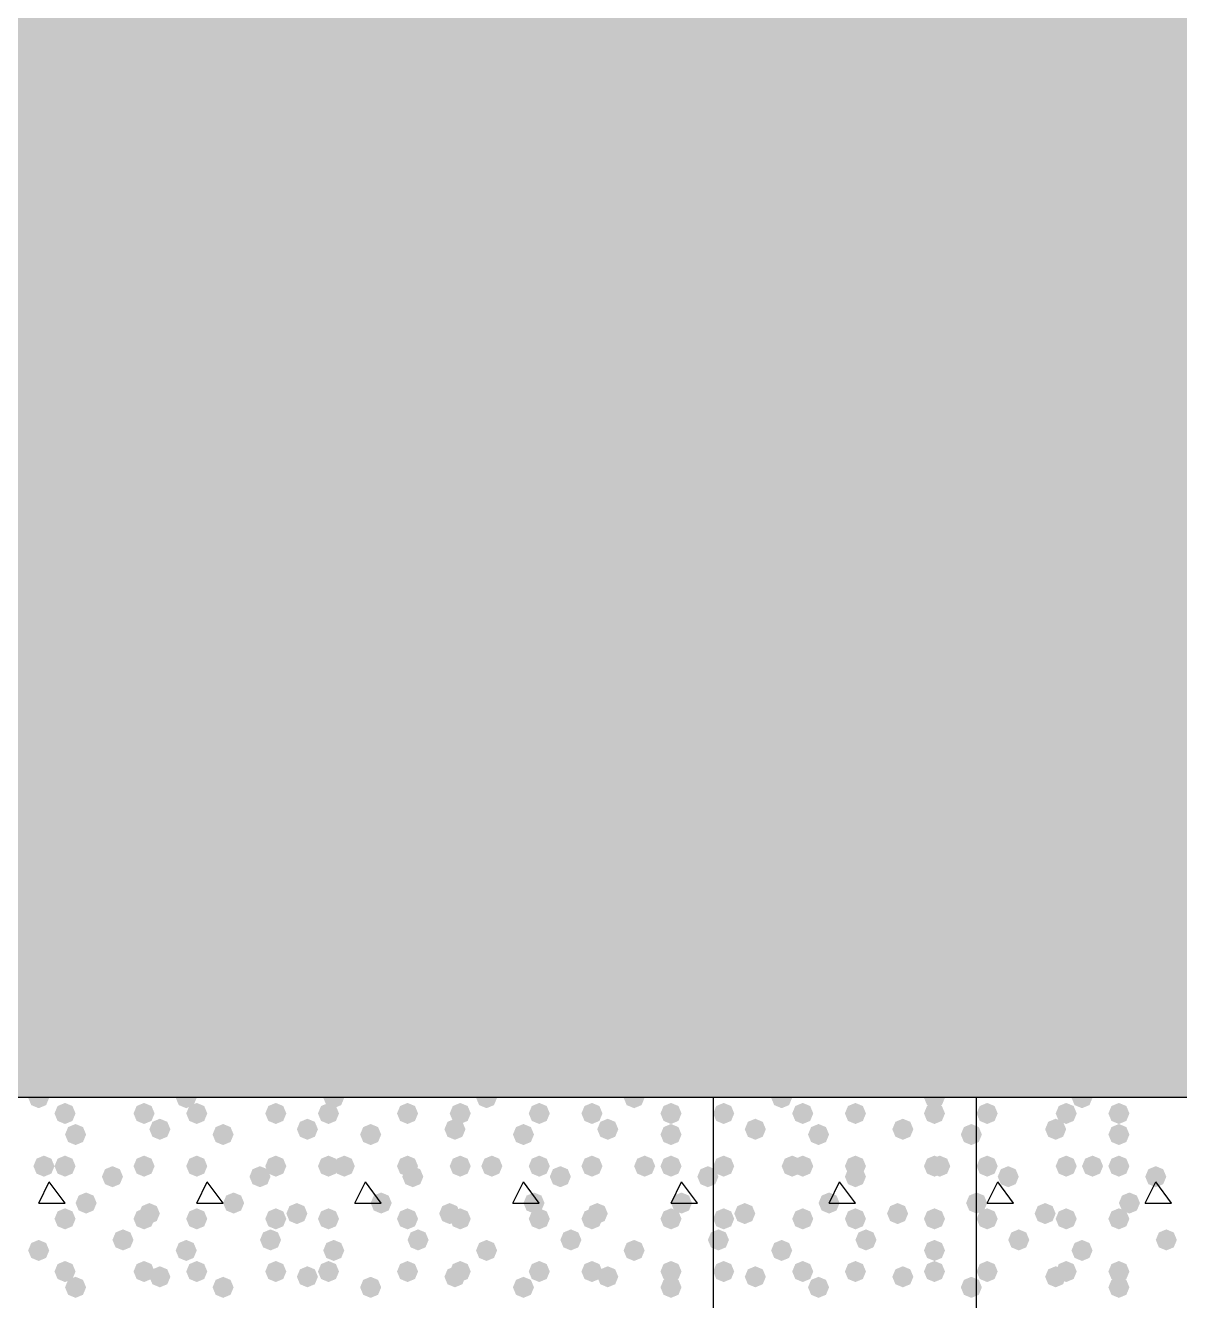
# Model space of a CAD drawing. Header units: millimetres. Extents: x 0 to 420, y 0 to 297.
# Drawn here: x 39.98 to 49.25, y 199.62 to 209.87 of the extents above; entities that cross this region are included whole.
import ezdxf

# ---------------------------------------------------------------- set-up
doc = ezdxf.new("R2010")
doc.units = ezdxf.units.MM
doc.layers.get('0').update_dxf_attribs({"linetype": 'CONTINUOUS'})

msp = doc.modelspace()

# ---------------------------------------------------------------- hatches: boundary and pattern name
at = {"true_color": 0x000008}
h = msp.add_hatch(color=0, dxfattribs=at)
h.paths.add_polyline_path([(193.844333, 220.345), (32.469667, 220.345), (193.844333, 201.252667)], flags=0)
h.paths.add_polyline_path([(32.469667, 220.345), (193.844333, 201.252667), (32.469667, 201.252667)], flags=0)
for points in [[(40.174333, 201.252667), (40.149462, 201.192871), (40.089667, 201.168), (40.029871, 201.192871), (40.005, 201.252667), (40.029871, 201.312462), (40.089667, 201.337333), (40.149462, 201.312463)], [(41.359667, 201.252667), (41.334796, 201.192871), (41.275, 201.168), (41.215204, 201.192871), (41.190333, 201.252667), (41.215204, 201.312462), (41.275, 201.337333), (41.334796, 201.312463)], [(42.545, 201.252667), (42.520129, 201.192871), (42.460333, 201.168), (42.400538, 201.192871), (42.375667, 201.252667), (42.400537, 201.312462), (42.460333, 201.337333), (42.520129, 201.312463)], [(43.772667, 201.252667), (43.747796, 201.192871), (43.688, 201.168), (43.628204, 201.192871), (43.603333, 201.252667), (43.628204, 201.312462), (43.688, 201.337333), (43.747796, 201.312463)], [(44.958, 201.252667), (44.933129, 201.192871), (44.873333, 201.168), (44.813537, 201.192871), (44.788667, 201.252667), (44.813537, 201.312462), (44.873333, 201.337333), (44.933129, 201.312463)], [(48.556333, 201.252667), (48.531462, 201.192871), (48.471667, 201.168), (48.411871, 201.192871), (48.387, 201.252667), (48.411871, 201.312462), (48.471667, 201.337333), (48.531462, 201.312463)], [(40.386, 201.125667), (40.361129, 201.065871), (40.301333, 201.041), (40.241537, 201.065871), (40.216667, 201.125667), (40.241537, 201.185462), (40.301333, 201.210333), (40.361129, 201.185463)], [(41.021, 201.125667), (40.996129, 201.065871), (40.936333, 201.041), (40.876537, 201.065871), (40.851667, 201.125667), (40.876537, 201.185462), (40.936333, 201.210333), (40.996129, 201.185463)], [(41.444333, 201.125667), (41.419462, 201.065871), (41.359667, 201.041), (41.299871, 201.065871), (41.275, 201.125667), (41.299871, 201.185462), (41.359667, 201.210333), (41.419462, 201.185463)], [(42.079333, 201.125667), (42.054462, 201.065871), (41.994667, 201.041), (41.934871, 201.065871), (41.91, 201.125667), (41.934871, 201.185462), (41.994667, 201.210333), (42.054462, 201.185463)], [(42.502667, 201.125667), (42.477796, 201.065871), (42.418, 201.041), (42.358204, 201.065871), (42.333333, 201.125667), (42.358204, 201.185462), (42.418, 201.210333), (42.477796, 201.185463)], [(43.137667, 201.125667), (43.112796, 201.065871), (43.053, 201.041), (42.993204, 201.065871), (42.968333, 201.125667), (42.993204, 201.185462), (43.053, 201.210333), (43.112796, 201.185463)], [(43.561, 201.125667), (43.536129, 201.065871), (43.476333, 201.041), (43.416537, 201.065871), (43.391667, 201.125667), (43.416537, 201.185462), (43.476333, 201.210333), (43.536129, 201.185463)], [(44.196, 201.125667), (44.171129, 201.065871), (44.111333, 201.041), (44.051537, 201.065871), (44.026667, 201.125667), (44.051537, 201.185462), (44.111333, 201.210333), (44.171129, 201.185463)], [(44.619333, 201.125667), (44.594462, 201.065871), (44.534667, 201.041), (44.474871, 201.065871), (44.45, 201.125667), (44.474871, 201.185462), (44.534667, 201.210333), (44.594462, 201.185463)], [(45.254333, 201.125667), (45.229462, 201.065871), (45.169667, 201.041), (45.109871, 201.065871), (45.085, 201.125667), (45.109871, 201.185462), (45.169667, 201.210333), (45.229462, 201.185463)], [(47.794333, 201.125667), (47.769462, 201.065871), (47.709667, 201.041), (47.649871, 201.065871), (47.625, 201.125667), (47.649871, 201.185462), (47.709667, 201.210333), (47.769462, 201.185463)], [(48.429333, 201.125667), (48.404462, 201.065871), (48.344667, 201.041), (48.284871, 201.065871), (48.26, 201.125667), (48.284871, 201.185462), (48.344667, 201.210333), (48.404462, 201.185463)], [(48.852667, 201.125667), (48.827796, 201.065871), (48.768, 201.041), (48.708204, 201.065871), (48.683333, 201.125667), (48.708204, 201.185462), (48.768, 201.210333), (48.827796, 201.185463)], [(40.470667, 200.956333), (40.445796, 200.896537), (40.386, 200.871667), (40.326204, 200.896537), (40.301333, 200.956333), (40.326204, 201.016129), (40.386, 201.041), (40.445796, 201.016129)], [(41.148, 200.998667), (41.123129, 200.938871), (41.063333, 200.914), (41.003538, 200.938871), (40.978667, 200.998667), (41.003537, 201.058462), (41.063333, 201.083333), (41.123129, 201.058463)], [(41.656, 200.956333), (41.631129, 200.896537), (41.571333, 200.871667), (41.511537, 200.896537), (41.486667, 200.956333), (41.511537, 201.016129), (41.571333, 201.041), (41.631129, 201.016129)], [(42.333333, 200.998667), (42.308463, 200.938871), (42.248667, 200.914), (42.188871, 200.938871), (42.164, 200.998667), (42.188871, 201.058462), (42.248667, 201.083333), (42.308462, 201.058463)], [(42.841333, 200.956333), (42.816463, 200.896537), (42.756667, 200.871667), (42.696871, 200.896537), (42.672, 200.956333), (42.696871, 201.016129), (42.756667, 201.041), (42.816462, 201.016129)], [(43.518667, 200.998667), (43.493796, 200.938871), (43.434, 200.914), (43.374204, 200.938871), (43.349333, 200.998667), (43.374204, 201.058462), (43.434, 201.083333), (43.493796, 201.058463)], [(44.069, 200.956333), (44.044129, 200.896537), (43.984333, 200.871667), (43.924538, 200.896537), (43.899667, 200.956333), (43.924537, 201.016129), (43.984333, 201.041), (44.044129, 201.016129)], [(44.746333, 200.998667), (44.721462, 200.938871), (44.661667, 200.914), (44.601871, 200.938871), (44.577, 200.998667), (44.601871, 201.058462), (44.661667, 201.083333), (44.721462, 201.058463)], [(45.254333, 200.956333), (45.229462, 200.896537), (45.169667, 200.871667), (45.109871, 200.896537), (45.085, 200.956333), (45.109871, 201.016129), (45.169667, 201.041), (45.229462, 201.016129)], [(48.344667, 200.998667), (48.319796, 200.938871), (48.26, 200.914), (48.200204, 200.938871), (48.175333, 200.998667), (48.200204, 201.058462), (48.26, 201.083333), (48.319796, 201.058463)], [(48.852667, 200.956333), (48.827796, 200.896537), (48.768, 200.871667), (48.708204, 200.896537), (48.683333, 200.956333), (48.708204, 201.016129), (48.768, 201.041), (48.827796, 201.016129)], [(40.216667, 200.702333), (40.191796, 200.642537), (40.132, 200.617667), (40.072204, 200.642537), (40.047333, 200.702333), (40.072204, 200.762129), (40.132, 200.787), (40.191796, 200.762129)], [(40.386, 200.702333), (40.361129, 200.642537), (40.301333, 200.617667), (40.241537, 200.642537), (40.216667, 200.702333), (40.241537, 200.762129), (40.301333, 200.787), (40.361129, 200.762129)], [(40.767, 200.617667), (40.742129, 200.557871), (40.682333, 200.533), (40.622538, 200.557871), (40.597667, 200.617667), (40.622537, 200.677462), (40.682333, 200.702333), (40.742129, 200.677463)], [(41.021, 200.702333), (40.996129, 200.642537), (40.936333, 200.617667), (40.876537, 200.642537), (40.851667, 200.702333), (40.876537, 200.762129), (40.936333, 200.787), (40.996129, 200.762129)], [(41.444333, 200.702333), (41.419462, 200.642537), (41.359667, 200.617667), (41.299871, 200.642537), (41.275, 200.702333), (41.299871, 200.762129), (41.359667, 200.787), (41.419462, 200.762129)], [(41.444333, 200.702333), (41.419462, 200.642537), (41.359667, 200.617667), (41.299871, 200.642537), (41.275, 200.702333), (41.299871, 200.762129), (41.359667, 200.787), (41.419462, 200.762129)], [(41.952333, 200.617667), (41.927463, 200.557871), (41.867667, 200.533), (41.807871, 200.557871), (41.783, 200.617667), (41.807871, 200.677462), (41.867667, 200.702333), (41.927462, 200.677463)], [(42.079333, 200.702333), (42.054462, 200.642537), (41.994667, 200.617667), (41.934871, 200.642537), (41.91, 200.702333), (41.934871, 200.762129), (41.994667, 200.787), (42.054462, 200.762129)], [(42.502667, 200.702333), (42.477796, 200.642537), (42.418, 200.617667), (42.358204, 200.642537), (42.333333, 200.702333), (42.358204, 200.762129), (42.418, 200.787), (42.477796, 200.762129)], [(42.629667, 200.702333), (42.604796, 200.642537), (42.545, 200.617667), (42.485204, 200.642537), (42.460333, 200.702333), (42.485204, 200.762129), (42.545, 200.787), (42.604796, 200.762129)], [(43.137667, 200.702333), (43.112796, 200.642537), (43.053, 200.617667), (42.993204, 200.642537), (42.968333, 200.702333), (42.993204, 200.762129), (43.053, 200.787), (43.112796, 200.762129)], [(43.18, 200.617667), (43.155129, 200.557871), (43.095333, 200.533), (43.035538, 200.557871), (43.010667, 200.617667), (43.035537, 200.677462), (43.095333, 200.702333), (43.155129, 200.677463)], [(43.561, 200.702333), (43.536129, 200.642537), (43.476333, 200.617667), (43.416537, 200.642537), (43.391667, 200.702333), (43.416537, 200.762129), (43.476333, 200.787), (43.536129, 200.762129)], [(43.815, 200.702333), (43.790129, 200.642537), (43.730333, 200.617667), (43.670538, 200.642537), (43.645667, 200.702333), (43.670537, 200.762129), (43.730333, 200.787), (43.790129, 200.762129)], [(44.196, 200.702333), (44.171129, 200.642537), (44.111333, 200.617667), (44.051537, 200.642537), (44.026667, 200.702333), (44.051537, 200.762129), (44.111333, 200.787), (44.171129, 200.762129)], [(44.365333, 200.617667), (44.340463, 200.557871), (44.280667, 200.533), (44.220871, 200.557871), (44.196, 200.617667), (44.220871, 200.677462), (44.280667, 200.702333), (44.340462, 200.677463)], [(44.619333, 200.702333), (44.594462, 200.642537), (44.534667, 200.617667), (44.474871, 200.642537), (44.45, 200.702333), (44.474871, 200.762129), (44.534667, 200.787), (44.594462, 200.762129)], [(45.042667, 200.702333), (45.017796, 200.642537), (44.958, 200.617667), (44.898204, 200.642537), (44.873333, 200.702333), (44.898204, 200.762129), (44.958, 200.787), (45.017796, 200.762129)], [(45.254333, 200.702333), (45.229462, 200.642537), (45.169667, 200.617667), (45.109871, 200.642537), (45.085, 200.702333), (45.109871, 200.762129), (45.169667, 200.787), (45.229462, 200.762129)], [(45.550667, 200.617667), (45.525796, 200.557871), (45.466, 200.533), (45.406204, 200.557871), (45.381333, 200.617667), (45.406204, 200.677462), (45.466, 200.702333), (45.525796, 200.677463)], [(47.794333, 200.702333), (47.769462, 200.642537), (47.709667, 200.617667), (47.649871, 200.642537), (47.625, 200.702333), (47.649871, 200.762129), (47.709667, 200.787), (47.769462, 200.762129)], [(47.963667, 200.617667), (47.938796, 200.557871), (47.879, 200.533), (47.819204, 200.557871), (47.794333, 200.617667), (47.819204, 200.677462), (47.879, 200.702333), (47.938796, 200.677463)], [(48.429333, 200.702333), (48.404462, 200.642537), (48.344667, 200.617667), (48.284871, 200.642537), (48.26, 200.702333), (48.284871, 200.762129), (48.344667, 200.787), (48.404462, 200.762129)], [(48.641, 200.702333), (48.616129, 200.642537), (48.556333, 200.617667), (48.496537, 200.642537), (48.471667, 200.702333), (48.496537, 200.762129), (48.556333, 200.787), (48.616129, 200.762129)], [(48.852667, 200.702333), (48.827796, 200.642537), (48.768, 200.617667), (48.708204, 200.642537), (48.683333, 200.702333), (48.708204, 200.762129), (48.768, 200.787), (48.827796, 200.762129)], [(49.149, 200.617667), (49.124129, 200.557871), (49.064333, 200.533), (49.004538, 200.557871), (48.979667, 200.617667), (49.004537, 200.677462), (49.064333, 200.702333), (49.124129, 200.677463)], [(40.555333, 200.406), (40.530463, 200.346204), (40.470667, 200.321333), (40.410871, 200.346204), (40.386, 200.406), (40.410871, 200.465796), (40.470667, 200.490667), (40.530462, 200.465796)], [(41.740667, 200.406), (41.715796, 200.346204), (41.656, 200.321333), (41.596204, 200.346204), (41.571333, 200.406), (41.596204, 200.465796), (41.656, 200.490667), (41.715796, 200.465796)], [(42.926, 200.406), (42.901129, 200.346204), (42.841333, 200.321333), (42.781537, 200.346204), (42.756667, 200.406), (42.781537, 200.465796), (42.841333, 200.490667), (42.901129, 200.465796)], [(44.153667, 200.406), (44.128796, 200.346204), (44.069, 200.321333), (44.009204, 200.346204), (43.984333, 200.406), (44.009204, 200.465796), (44.069, 200.490667), (44.128796, 200.465796)], [(45.339, 200.406), (45.314129, 200.346204), (45.254333, 200.321333), (45.194538, 200.346204), (45.169667, 200.406), (45.194537, 200.465796), (45.254333, 200.490667), (45.314129, 200.465796)], [(47.709667, 200.406), (47.684796, 200.346204), (47.625, 200.321333), (47.565204, 200.346204), (47.540333, 200.406), (47.565204, 200.465796), (47.625, 200.490667), (47.684796, 200.465796)], [(48.937333, 200.406), (48.912463, 200.346204), (48.852667, 200.321333), (48.792871, 200.346204), (48.768, 200.406), (48.792871, 200.465796), (48.852667, 200.490667), (48.912462, 200.465796)], [(41.063333, 200.321333), (41.038463, 200.261537), (40.978667, 200.236667), (40.918871, 200.261537), (40.894, 200.321333), (40.918871, 200.381129), (40.978667, 200.406), (41.038462, 200.381129)], [(42.248667, 200.321333), (42.223796, 200.261537), (42.164, 200.236667), (42.104204, 200.261537), (42.079333, 200.321333), (42.104204, 200.381129), (42.164, 200.406), (42.223796, 200.381129)], [(43.476333, 200.321333), (43.451462, 200.261537), (43.391667, 200.236667), (43.331871, 200.261537), (43.307, 200.321333), (43.331871, 200.381129), (43.391667, 200.406), (43.451462, 200.381129)], [(44.661667, 200.321333), (44.636796, 200.261537), (44.577, 200.236667), (44.517204, 200.261537), (44.492333, 200.321333), (44.517204, 200.381129), (44.577, 200.406), (44.636796, 200.381129)], [(48.26, 200.321333), (48.235129, 200.261537), (48.175333, 200.236667), (48.115538, 200.261537), (48.090667, 200.321333), (48.115537, 200.381129), (48.175333, 200.406), (48.235129, 200.381129)], [(40.386, 200.279), (40.361129, 200.219204), (40.301333, 200.194333), (40.241537, 200.219204), (40.216667, 200.279), (40.241537, 200.338796), (40.301333, 200.363667), (40.361129, 200.338796)], [(41.021, 200.279), (40.996129, 200.219204), (40.936333, 200.194333), (40.876537, 200.219204), (40.851667, 200.279), (40.876537, 200.338796), (40.936333, 200.363667), (40.996129, 200.338796)], [(41.444333, 200.279), (41.419462, 200.219204), (41.359667, 200.194333), (41.299871, 200.219204), (41.275, 200.279), (41.299871, 200.338796), (41.359667, 200.363667), (41.419462, 200.338796)], [(42.079333, 200.279), (42.054462, 200.219204), (41.994667, 200.194333), (41.934871, 200.219204), (41.91, 200.279), (41.934871, 200.338796), (41.994667, 200.363667), (42.054462, 200.338796)], [(42.502667, 200.279), (42.477796, 200.219204), (42.418, 200.194333), (42.358204, 200.219204), (42.333333, 200.279), (42.358204, 200.338796), (42.418, 200.363667), (42.477796, 200.338796)], [(43.137667, 200.279), (43.112796, 200.219204), (43.053, 200.194333), (42.993204, 200.219204), (42.968333, 200.279), (42.993204, 200.338796), (43.053, 200.363667), (43.112796, 200.338796)], [(43.561, 200.279), (43.536129, 200.219204), (43.476333, 200.194333), (43.416537, 200.219204), (43.391667, 200.279), (43.416537, 200.338796), (43.476333, 200.363667), (43.536129, 200.338796)], [(44.196, 200.279), (44.171129, 200.219204), (44.111333, 200.194333), (44.051537, 200.219204), (44.026667, 200.279), (44.051537, 200.338796), (44.111333, 200.363667), (44.171129, 200.338796)], [(44.619333, 200.279), (44.594462, 200.219204), (44.534667, 200.194333), (44.474871, 200.219204), (44.45, 200.279), (44.474871, 200.338796), (44.534667, 200.363667), (44.594462, 200.338796)], [(45.254333, 200.279), (45.229462, 200.219204), (45.169667, 200.194333), (45.109871, 200.219204), (45.085, 200.279), (45.109871, 200.338796), (45.169667, 200.363667), (45.229462, 200.338796)], [(47.794333, 200.279), (47.769462, 200.219204), (47.709667, 200.194333), (47.649871, 200.219204), (47.625, 200.279), (47.649871, 200.338796), (47.709667, 200.363667), (47.769462, 200.338796)], [(48.429333, 200.279), (48.404462, 200.219204), (48.344667, 200.194333), (48.284871, 200.219204), (48.26, 200.279), (48.284871, 200.338796), (48.344667, 200.363667), (48.404462, 200.338796)], [(48.852667, 200.279), (48.827796, 200.219204), (48.768, 200.194333), (48.708204, 200.219204), (48.683333, 200.279), (48.708204, 200.338796), (48.768, 200.363667), (48.827796, 200.338796)], [(40.851667, 200.109667), (40.826796, 200.049871), (40.767, 200.025), (40.707204, 200.049871), (40.682333, 200.109667), (40.707204, 200.169462), (40.767, 200.194333), (40.826796, 200.169463)], [(42.037, 200.109667), (42.012129, 200.049871), (41.952333, 200.025), (41.892538, 200.049871), (41.867667, 200.109667), (41.892537, 200.169462), (41.952333, 200.194333), (42.012129, 200.169463)], [(43.222333, 200.109667), (43.197463, 200.049871), (43.137667, 200.025), (43.077871, 200.049871), (43.053, 200.109667), (43.077871, 200.169462), (43.137667, 200.194333), (43.197462, 200.169463)], [(44.45, 200.109667), (44.425129, 200.049871), (44.365333, 200.025), (44.305538, 200.049871), (44.280667, 200.109667), (44.305537, 200.169462), (44.365333, 200.194333), (44.425129, 200.169463)], [(48.048333, 200.109667), (48.023463, 200.049871), (47.963667, 200.025), (47.903871, 200.049871), (47.879, 200.109667), (47.903871, 200.169462), (47.963667, 200.194333), (48.023462, 200.169463)], [(49.233667, 200.109667), (49.208796, 200.049871), (49.149, 200.025), (49.089204, 200.049871), (49.064333, 200.109667), (49.089204, 200.169462), (49.149, 200.194333), (49.208796, 200.169463)], [(40.174333, 200.025), (40.149462, 199.965204), (40.089667, 199.940333), (40.029871, 199.965204), (40.005, 200.025), (40.029871, 200.084796), (40.089667, 200.109667), (40.149462, 200.084796)], [(41.359667, 200.025), (41.334796, 199.965204), (41.275, 199.940333), (41.215204, 199.965204), (41.190333, 200.025), (41.215204, 200.084796), (41.275, 200.109667), (41.334796, 200.084796)], [(42.545, 200.025), (42.520129, 199.965204), (42.460333, 199.940333), (42.400538, 199.965204), (42.375667, 200.025), (42.400537, 200.084796), (42.460333, 200.109667), (42.520129, 200.084796)], [(43.772667, 200.025), (43.747796, 199.965204), (43.688, 199.940333), (43.628204, 199.965204), (43.603333, 200.025), (43.628204, 200.084796), (43.688, 200.109667), (43.747796, 200.084796)], [(44.958, 200.025), (44.933129, 199.965204), (44.873333, 199.940333), (44.813537, 199.965204), (44.788667, 200.025), (44.813537, 200.084796), (44.873333, 200.109667), (44.933129, 200.084796)], [(48.556333, 200.025), (48.531462, 199.965204), (48.471667, 199.940333), (48.411871, 199.965204), (48.387, 200.025), (48.411871, 200.084796), (48.471667, 200.109667), (48.531462, 200.084796)], [(40.386, 199.855667), (40.361129, 199.795871), (40.301333, 199.771), (40.241537, 199.795871), (40.216667, 199.855667), (40.241537, 199.915462), (40.301333, 199.940333), (40.361129, 199.915463)], [(41.021, 199.855667), (40.996129, 199.795871), (40.936333, 199.771), (40.876537, 199.795871), (40.851667, 199.855667), (40.876537, 199.915462), (40.936333, 199.940333), (40.996129, 199.915463)], [(41.148, 199.813333), (41.123129, 199.753537), (41.063333, 199.728667), (41.003538, 199.753537), (40.978667, 199.813333), (41.003537, 199.873129), (41.063333, 199.898), (41.123129, 199.873129)], [(41.444333, 199.855667), (41.419462, 199.795871), (41.359667, 199.771), (41.299871, 199.795871), (41.275, 199.855667), (41.299871, 199.915462), (41.359667, 199.940333), (41.419462, 199.915463)], [(42.079333, 199.855667), (42.054462, 199.795871), (41.994667, 199.771), (41.934871, 199.795871), (41.91, 199.855667), (41.934871, 199.915462), (41.994667, 199.940333), (42.054462, 199.915463)], [(42.333333, 199.813333), (42.308463, 199.753537), (42.248667, 199.728667), (42.188871, 199.753537), (42.164, 199.813333), (42.188871, 199.873129), (42.248667, 199.898), (42.308462, 199.873129)], [(42.502667, 199.855667), (42.477796, 199.795871), (42.418, 199.771), (42.358204, 199.795871), (42.333333, 199.855667), (42.358204, 199.915462), (42.418, 199.940333), (42.477796, 199.915463)], [(43.137667, 199.855667), (43.112796, 199.795871), (43.053, 199.771), (42.993204, 199.795871), (42.968333, 199.855667), (42.993204, 199.915462), (43.053, 199.940333), (43.112796, 199.915463)], [(43.518667, 199.813333), (43.493796, 199.753537), (43.434, 199.728667), (43.374204, 199.753537), (43.349333, 199.813333), (43.374204, 199.873129), (43.434, 199.898), (43.493796, 199.873129)], [(43.561, 199.855667), (43.536129, 199.795871), (43.476333, 199.771), (43.416537, 199.795871), (43.391667, 199.855667), (43.416537, 199.915462), (43.476333, 199.940333), (43.536129, 199.915463)], [(44.196, 199.855667), (44.171129, 199.795871), (44.111333, 199.771), (44.051537, 199.795871), (44.026667, 199.855667), (44.051537, 199.915462), (44.111333, 199.940333), (44.171129, 199.915463)], [(44.619333, 199.855667), (44.594462, 199.795871), (44.534667, 199.771), (44.474871, 199.795871), (44.45, 199.855667), (44.474871, 199.915462), (44.534667, 199.940333), (44.594462, 199.915463)], [(44.746333, 199.813333), (44.721462, 199.753537), (44.661667, 199.728667), (44.601871, 199.753537), (44.577, 199.813333), (44.601871, 199.873129), (44.661667, 199.898), (44.721462, 199.873129)], [(45.254333, 199.855667), (45.229462, 199.795871), (45.169667, 199.771), (45.109871, 199.795871), (45.085, 199.855667), (45.109871, 199.915462), (45.169667, 199.940333), (45.229462, 199.915463)], [(47.794333, 199.855667), (47.769462, 199.795871), (47.709667, 199.771), (47.649871, 199.795871), (47.625, 199.855667), (47.649871, 199.915462), (47.709667, 199.940333), (47.769462, 199.915463)], [(48.344667, 199.813333), (48.319796, 199.753537), (48.26, 199.728667), (48.200204, 199.753537), (48.175333, 199.813333), (48.200204, 199.873129), (48.26, 199.898), (48.319796, 199.873129)], [(48.429333, 199.855667), (48.404462, 199.795871), (48.344667, 199.771), (48.284871, 199.795871), (48.26, 199.855667), (48.284871, 199.915462), (48.344667, 199.940333), (48.404462, 199.915463)], [(48.852667, 199.855667), (48.827796, 199.795871), (48.768, 199.771), (48.708204, 199.795871), (48.683333, 199.855667), (48.708204, 199.915462), (48.768, 199.940333), (48.827796, 199.915463)], [(40.470667, 199.728667), (40.445796, 199.668871), (40.386, 199.644), (40.326204, 199.668871), (40.301333, 199.728667), (40.326204, 199.788462), (40.386, 199.813333), (40.445796, 199.788463)], [(41.656, 199.728667), (41.631129, 199.668871), (41.571333, 199.644), (41.511537, 199.668871), (41.486667, 199.728667), (41.511537, 199.788462), (41.571333, 199.813333), (41.631129, 199.788463)], [(42.841333, 199.728667), (42.816463, 199.668871), (42.756667, 199.644), (42.696871, 199.668871), (42.672, 199.728667), (42.696871, 199.788462), (42.756667, 199.813333), (42.816462, 199.788463)], [(44.069, 199.728667), (44.044129, 199.668871), (43.984333, 199.644), (43.924538, 199.668871), (43.899667, 199.728667), (43.924537, 199.788462), (43.984333, 199.813333), (44.044129, 199.788463)], [(45.254333, 199.728667), (45.229462, 199.668871), (45.169667, 199.644), (45.109871, 199.668871), (45.085, 199.728667), (45.109871, 199.788462), (45.169667, 199.813333), (45.229462, 199.788463)], [(48.852667, 199.728667), (48.827796, 199.668871), (48.768, 199.644), (48.708204, 199.668871), (48.683333, 199.728667), (48.708204, 199.788462), (48.768, 199.813333), (48.827796, 199.788463)]]:
    msp.add_hatch(color=0, dxfattribs=at).paths.add_polyline_path(points, flags=0)
at = {"true_color": 0x000007}
for points in [[(46.143333, 201.252667), (46.118463, 201.192871), (46.058667, 201.168), (45.998871, 201.192871), (45.974, 201.252667), (45.998871, 201.312462), (46.058667, 201.337333), (46.118462, 201.312463)], [(47.371, 201.252667), (47.346129, 201.192871), (47.286333, 201.168), (47.226537, 201.192871), (47.201667, 201.252667), (47.226537, 201.312462), (47.286333, 201.337333), (47.346129, 201.312463)], [(45.677667, 201.125667), (45.652796, 201.065871), (45.593, 201.041), (45.533204, 201.065871), (45.508333, 201.125667), (45.533204, 201.185462), (45.593, 201.210333), (45.652796, 201.185463)], [(46.312667, 201.125667), (46.287796, 201.065871), (46.228, 201.041), (46.168204, 201.065871), (46.143333, 201.125667), (46.168204, 201.185462), (46.228, 201.210333), (46.287796, 201.185463)], [(46.736, 201.125667), (46.711129, 201.065871), (46.651333, 201.041), (46.591537, 201.065871), (46.566667, 201.125667), (46.591537, 201.185462), (46.651333, 201.210333), (46.711129, 201.185463)], [(47.371, 201.125667), (47.346129, 201.065871), (47.286333, 201.041), (47.226537, 201.065871), (47.201667, 201.125667), (47.226537, 201.185462), (47.286333, 201.210333), (47.346129, 201.185463)], [(45.931667, 200.998667), (45.906796, 200.938871), (45.847, 200.914), (45.787204, 200.938871), (45.762333, 200.998667), (45.787204, 201.058462), (45.847, 201.083333), (45.906796, 201.058463)], [(46.439667, 200.956333), (46.414796, 200.896537), (46.355, 200.871667), (46.295204, 200.896537), (46.270333, 200.956333), (46.295204, 201.016129), (46.355, 201.041), (46.414796, 201.016129)], [(47.117, 200.998667), (47.092129, 200.938871), (47.032333, 200.914), (46.972538, 200.938871), (46.947667, 200.998667), (46.972537, 201.058462), (47.032333, 201.083333), (47.092129, 201.058463)], [(47.667333, 200.956333), (47.642463, 200.896537), (47.582667, 200.871667), (47.522871, 200.896537), (47.498, 200.956333), (47.522871, 201.016129), (47.582667, 201.041), (47.642462, 201.016129)], [(45.677667, 200.702333), (45.652796, 200.642537), (45.593, 200.617667), (45.533204, 200.642537), (45.508333, 200.702333), (45.533204, 200.762129), (45.593, 200.787), (45.652796, 200.762129)], [(46.228, 200.702333), (46.203129, 200.642537), (46.143333, 200.617667), (46.083537, 200.642537), (46.058667, 200.702333), (46.083537, 200.762129), (46.143333, 200.787), (46.203129, 200.762129)], [(46.312667, 200.702333), (46.287796, 200.642537), (46.228, 200.617667), (46.168204, 200.642537), (46.143333, 200.702333), (46.168204, 200.762129), (46.228, 200.787), (46.287796, 200.762129)], [(46.736, 200.702333), (46.711129, 200.642537), (46.651333, 200.617667), (46.591537, 200.642537), (46.566667, 200.702333), (46.591537, 200.762129), (46.651333, 200.787), (46.711129, 200.762129)], [(46.736, 200.617667), (46.711129, 200.557871), (46.651333, 200.533), (46.591537, 200.557871), (46.566667, 200.617667), (46.591537, 200.677462), (46.651333, 200.702333), (46.711129, 200.677463)], [(47.371, 200.702333), (47.346129, 200.642537), (47.286333, 200.617667), (47.226537, 200.642537), (47.201667, 200.702333), (47.226537, 200.762129), (47.286333, 200.787), (47.346129, 200.762129)], [(47.413333, 200.702333), (47.388463, 200.642537), (47.328667, 200.617667), (47.268871, 200.642537), (47.244, 200.702333), (47.268871, 200.762129), (47.328667, 200.787), (47.388462, 200.762129)], [(46.524333, 200.406), (46.499462, 200.346204), (46.439667, 200.321333), (46.379871, 200.346204), (46.355, 200.406), (46.379871, 200.465796), (46.439667, 200.490667), (46.499462, 200.465796)], [(45.847, 200.321333), (45.822129, 200.261537), (45.762333, 200.236667), (45.702538, 200.261537), (45.677667, 200.321333), (45.702537, 200.381129), (45.762333, 200.406), (45.822129, 200.381129)], [(47.074667, 200.321333), (47.049796, 200.261537), (46.99, 200.236667), (46.930204, 200.261537), (46.905333, 200.321333), (46.930204, 200.381129), (46.99, 200.406), (47.049796, 200.381129)], [(45.677667, 200.279), (45.652796, 200.219204), (45.593, 200.194333), (45.533204, 200.219204), (45.508333, 200.279), (45.533204, 200.338796), (45.593, 200.363667), (45.652796, 200.338796)], [(46.312667, 200.279), (46.287796, 200.219204), (46.228, 200.194333), (46.168204, 200.219204), (46.143333, 200.279), (46.168204, 200.338796), (46.228, 200.363667), (46.287796, 200.338796)], [(46.736, 200.279), (46.711129, 200.219204), (46.651333, 200.194333), (46.591537, 200.219204), (46.566667, 200.279), (46.591537, 200.338796), (46.651333, 200.363667), (46.711129, 200.338796)], [(47.371, 200.279), (47.346129, 200.219204), (47.286333, 200.194333), (47.226537, 200.219204), (47.201667, 200.279), (47.226537, 200.338796), (47.286333, 200.363667), (47.346129, 200.338796)], [(45.635333, 200.109667), (45.610463, 200.049871), (45.550667, 200.025), (45.490871, 200.049871), (45.466, 200.109667), (45.490871, 200.169462), (45.550667, 200.194333), (45.610462, 200.169463)], [(46.820667, 200.109667), (46.795796, 200.049871), (46.736, 200.025), (46.676204, 200.049871), (46.651333, 200.109667), (46.676204, 200.169462), (46.736, 200.194333), (46.795796, 200.169463)], [(46.143333, 200.025), (46.118463, 199.965204), (46.058667, 199.940333), (45.998871, 199.965204), (45.974, 200.025), (45.998871, 200.084796), (46.058667, 200.109667), (46.118462, 200.084796)], [(47.371, 200.025), (47.346129, 199.965204), (47.286333, 199.940333), (47.226537, 199.965204), (47.201667, 200.025), (47.226537, 200.084796), (47.286333, 200.109667), (47.346129, 200.084796)], [(45.677667, 199.855667), (45.652796, 199.795871), (45.593, 199.771), (45.533204, 199.795871), (45.508333, 199.855667), (45.533204, 199.915462), (45.593, 199.940333), (45.652796, 199.915463)], [(45.931667, 199.813333), (45.906796, 199.753537), (45.847, 199.728667), (45.787204, 199.753537), (45.762333, 199.813333), (45.787204, 199.873129), (45.847, 199.898), (45.906796, 199.873129)], [(46.312667, 199.855667), (46.287796, 199.795871), (46.228, 199.771), (46.168204, 199.795871), (46.143333, 199.855667), (46.168204, 199.915462), (46.228, 199.940333), (46.287796, 199.915463)], [(46.736, 199.855667), (46.711129, 199.795871), (46.651333, 199.771), (46.591537, 199.795871), (46.566667, 199.855667), (46.591537, 199.915462), (46.651333, 199.940333), (46.711129, 199.915463)], [(47.117, 199.813333), (47.092129, 199.753537), (47.032333, 199.728667), (46.972538, 199.753537), (46.947667, 199.813333), (46.972537, 199.873129), (47.032333, 199.898), (47.092129, 199.873129)], [(47.371, 199.855667), (47.346129, 199.795871), (47.286333, 199.771), (47.226537, 199.795871), (47.201667, 199.855667), (47.226537, 199.915462), (47.286333, 199.940333), (47.346129, 199.915463)], [(46.439667, 199.728667), (46.414796, 199.668871), (46.355, 199.644), (46.295204, 199.668871), (46.270333, 199.728667), (46.295204, 199.788462), (46.355, 199.813333), (46.414796, 199.788463)], [(47.667333, 199.728667), (47.642463, 199.668871), (47.582667, 199.644), (47.522871, 199.668871), (47.498, 199.728667), (47.522871, 199.788462), (47.582667, 199.813333), (47.642462, 199.788463)]]:
    msp.add_hatch(color=0, dxfattribs=at).paths.add_polyline_path(points, flags=0)

# ---------------------------------------------------------------- linework, layer by layer
at = {"color": 0, "true_color": 0x000007}
for points in [[(31.369, 201.252667), (31.369, 177.927), (379.603, 177.927), (379.603, 201.252667), (217.17, 201.252667), (217.17, 222.461667), (193.844333, 222.461667), (193.844333, 201.252667)], [(31.369, 201.252667), (31.369, 177.927), (379.603, 177.927), (379.603, 201.252667), (217.17, 201.252667), (217.17, 222.461667), (193.844333, 222.461667), (193.844333, 201.252667)], [(45.508333, 201.252667), (45.508333, 199.136), (47.625, 199.136), (47.625, 201.252667)]]:
    msp.add_lwpolyline(points, close=True, dxfattribs=at)
at = {"color": 0, "true_color": 0x000008}
msp.add_lwpolyline([(32.469667, 220.345), (193.844333, 201.252667), (32.469667, 201.252667)], close=True, dxfattribs=at)
at = {"color": 0, "true_color": 0x000007}
for points in [[(45.508333, 201.252667), (33.528, 201.252667)], [(66.717333, 201.252667), (47.625, 201.252667)], [(46.439667, 200.406), (46.524333, 200.575333)], [(46.651333, 200.406), (46.524333, 200.575333)], [(46.439667, 200.406), (46.651333, 200.406)]]:
    msp.add_lwpolyline(points, dxfattribs=at)
at = {"color": 0, "true_color": 0x000008}
for points in [[(40.089667, 200.406), (40.174333, 200.575333)], [(40.301333, 200.406), (40.174333, 200.575333)], [(41.359667, 200.406), (41.444333, 200.575333)], [(41.571333, 200.406), (41.444333, 200.575333)], [(42.629667, 200.406), (42.714333, 200.575333)], [(42.841333, 200.406), (42.714333, 200.575333)], [(43.899667, 200.406), (43.984333, 200.575333)], [(44.111333, 200.406), (43.984333, 200.575333)], [(45.169667, 200.406), (45.254333, 200.575333)], [(45.381333, 200.406), (45.254333, 200.575333)], [(47.709667, 200.406), (47.794333, 200.575333)], [(47.921333, 200.406), (47.794333, 200.575333)], [(48.979667, 200.406), (49.064333, 200.575333)], [(49.191333, 200.406), (49.064333, 200.575333)], [(40.089667, 200.406), (40.301333, 200.406)], [(41.359667, 200.406), (41.571333, 200.406)], [(42.629667, 200.406), (42.841333, 200.406)], [(43.899667, 200.406), (44.111333, 200.406)], [(45.169667, 200.406), (45.381333, 200.406)], [(47.709667, 200.406), (47.921333, 200.406)], [(48.979667, 200.406), (49.191333, 200.406)]]:
    msp.add_lwpolyline(points, dxfattribs=at)

doc.saveas('drawing.dxf')
